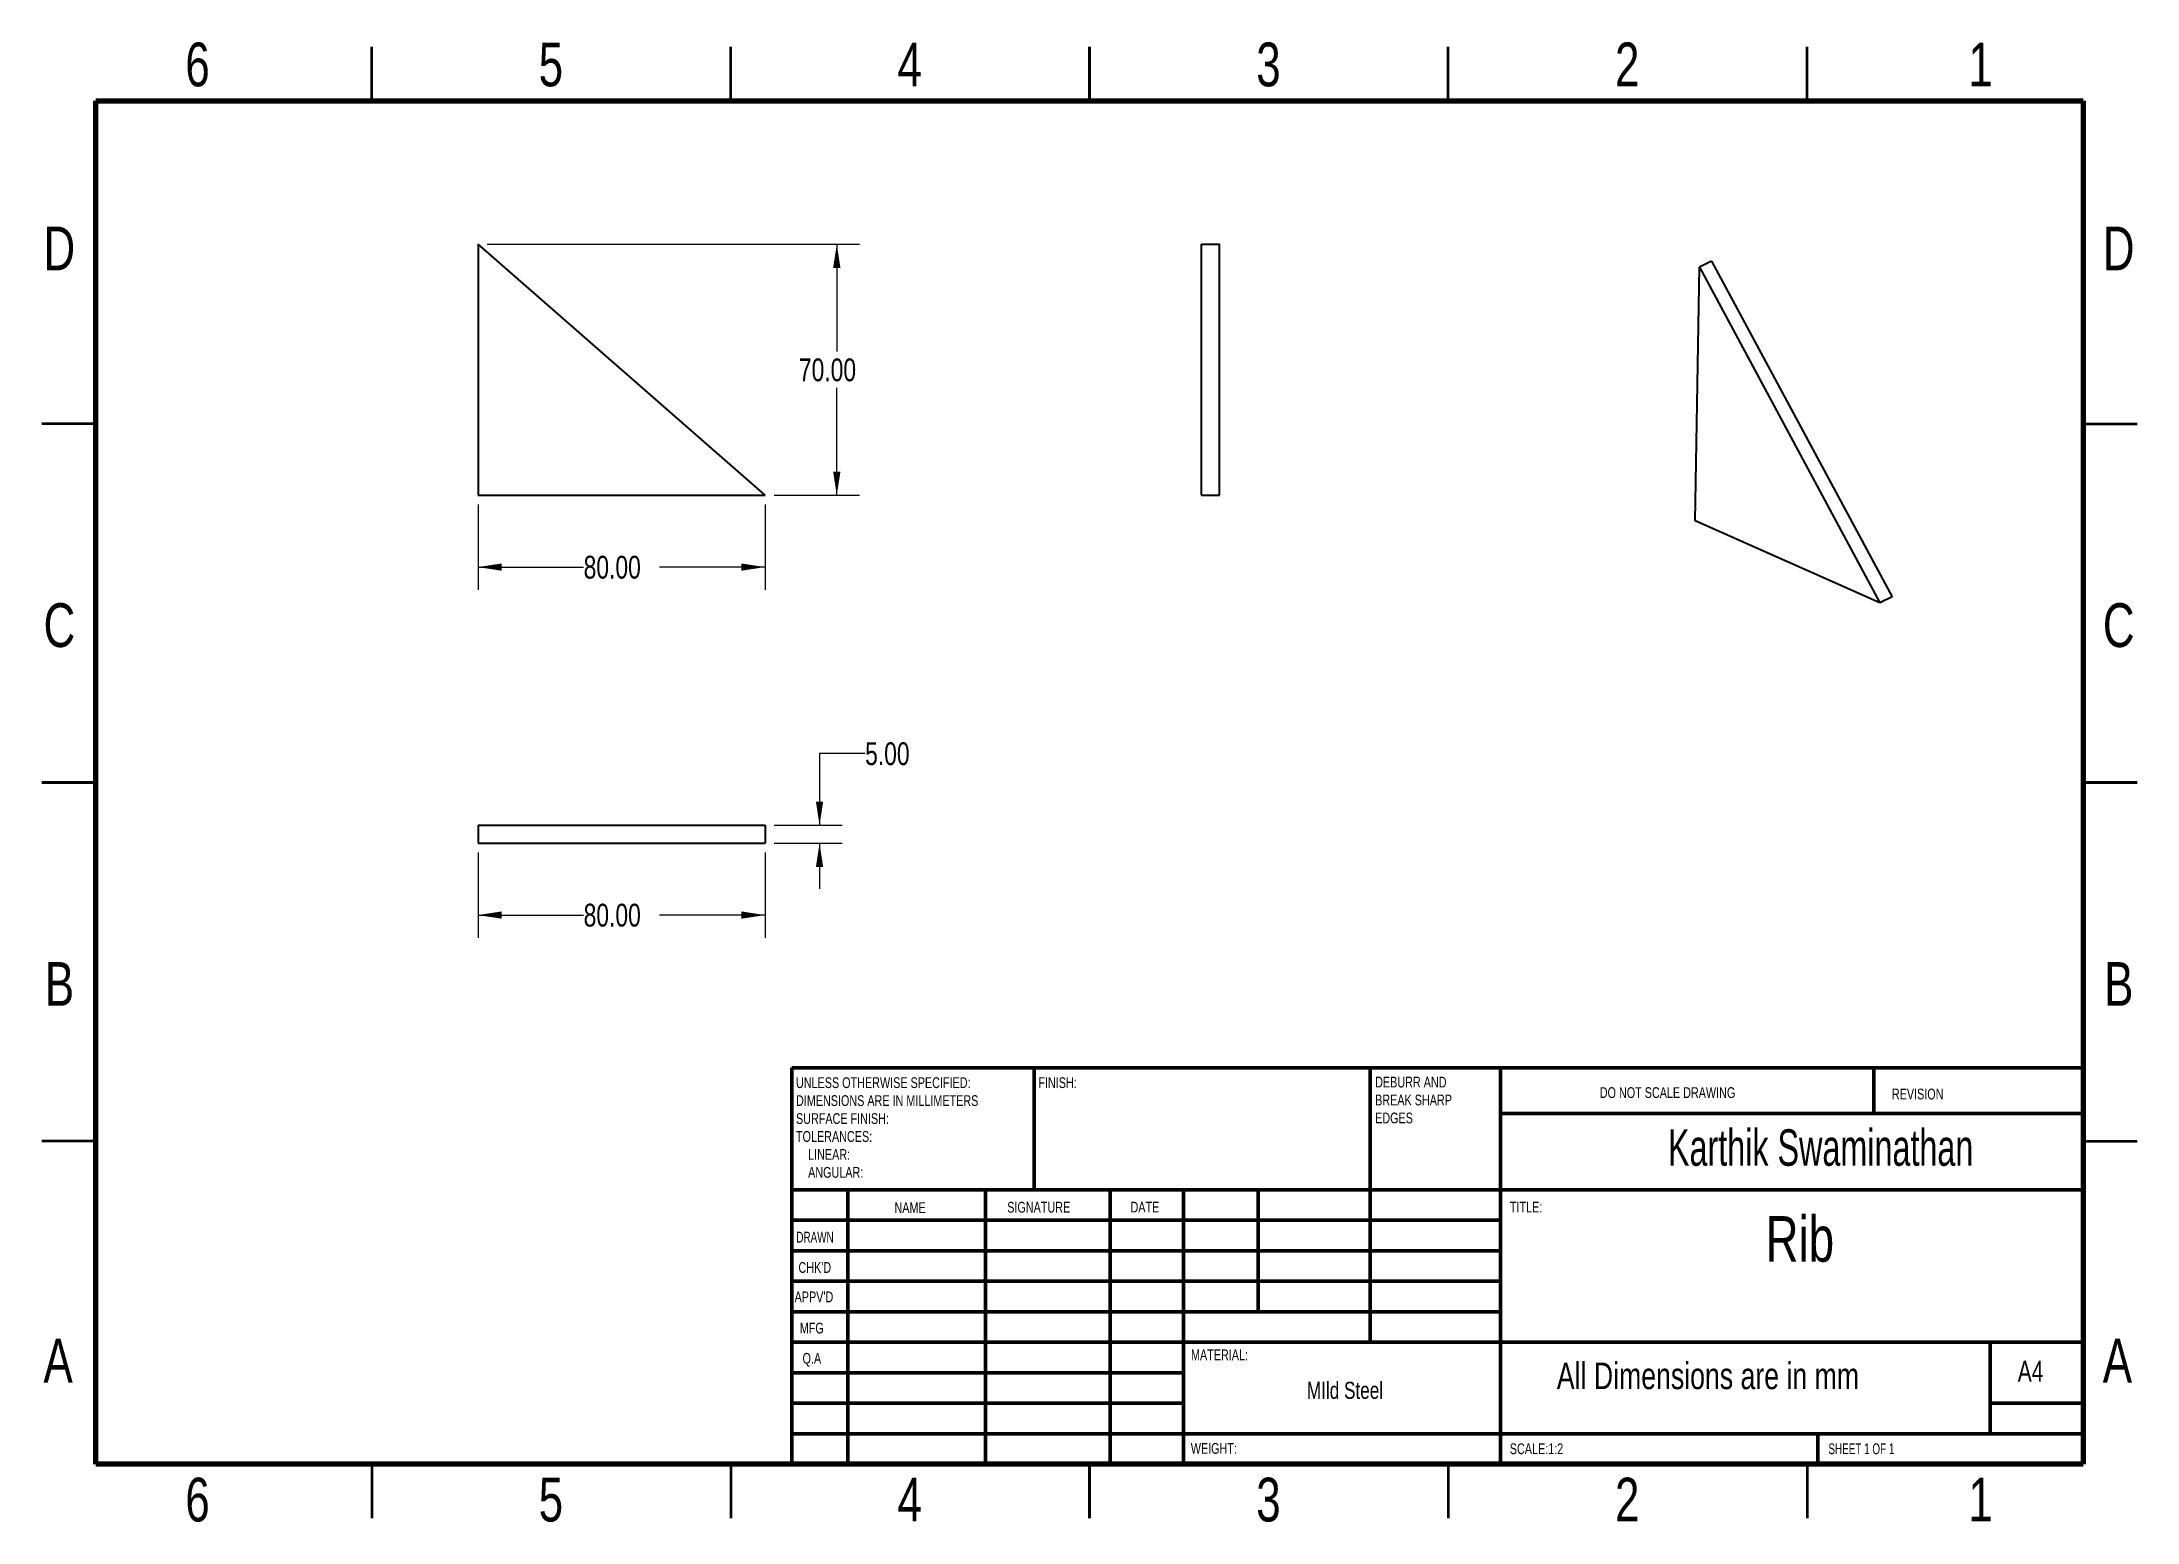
# Model space of a CAD drawing. Header units: millimetres. Extents: x 2 to 294, y 2 to 208.
import ezdxf

# ---------------------------------------------------------------- set-up
doc = ezdxf.new("R2010")
doc.units = ezdxf.units.MM
doc.styles.add('SLDTEXTSTYLE0', font='TXT', dxfattribs={"width": 0.75})
doc.styles.add('SLDTEXTSTYLE1', font='TXT', dxfattribs={"width": 0.686449})
doc.styles.add('SLDTEXTSTYLE2', font='TXT', dxfattribs={"width": 0.6875})
doc.styles.add('SLDTEXTSTYLE3', font='TXT', dxfattribs={"width": 0.663})
doc.dimstyles.new('SLDDIMSTYLE0', dxfattribs={"dimtxt": 3.175, "dimasz": 3.302, "dimexe": 0, "dimexo": 0.0625, "dimgap": 0.79375, "dimtad": 0, "dimtih": 1, "dimtoh": 1, "dimlfac": 2, "dimrnd": 1e-09, "dimzin": 4, "dimdsep": 46, "dimtxsty": 'SLDTEXTSTYLE0', "dimsah": 1, "dimcen": 0.09, "dimadec": 0, "dimazin": 1, "dimtfac": 1, "dimtofl": 0, "dimtmove": 0, "dimatfit": 3, "dimfxl": 0, "dimfrac": 2, "dimtolj": 1, "dimtzin": 12, "dimarcsym": 0})
doc.dimstyles.new('SLDDIMSTYLE1', dxfattribs={"dimtxt": 3.175, "dimasz": 3.302, "dimexe": 0, "dimexo": 0.0625, "dimgap": 0.79375, "dimtad": 0, "dimtih": 1, "dimtoh": 1, "dimlfac": 2, "dimrnd": 1e-09, "dimzin": 4, "dimdsep": 46, "dimtxsty": 'SLDTEXTSTYLE0', "dimsah": 1, "dimcen": 0.09, "dimadec": 0, "dimazin": 1, "dimtfac": 1, "dimtmove": 0, "dimatfit": 0, "dimfxl": 0, "dimfrac": 2, "dimtolj": 1, "dimtzin": 12, "dimarcsym": 0})

# ---------------------------------------------------------------- blocks, each defined once
blk = doc.blocks.new('SW_NOTE_0')
at = {"color": 0, "linetype": 'Continuous', "lineweight": 0, "char_height": 1.5, "attachment_point": 1, "style": 'SLDTEXTSTYLE0'}
for s, insert in [('UNLESS OTHERWISE SPECIFIED:', (0, 1.93)), ('DIMENSIONS ARE IN MILLIMETERS', (0, -0.57)), ('TOLERANCES:', (0, -5.57)), ('SURFACE FINISH:', (0, -3.07)), ('LINEAR:', (1.69, -8.07)), ('ANGULAR:', (1.69, -10.57))]:
    blk.add_mtext(s, dxfattribs=dict(at, insert=insert))
blk = doc.blocks.new('SW_NOTE_0_1')
at = {"color": 0, "linetype": 'Continuous', "lineweight": 0, "char_height": 1.5, "attachment_point": 1, "style": 'SLDTEXTSTYLE0'}
for s, insert in [('DEBURR AND', (0, 1.93)), ('BREAK SHARP', (0, -0.57)), ('EDGES', (0, -3.07))]:
    blk.add_mtext(s, dxfattribs=dict(at, insert=insert))
blk = doc.blocks.new('_D')
at = {"color": 7, "linetype": 'Continuous', "lineweight": 0}
for p, q in [((63.28, 143.75), (63.28, 131.84)), ((103.28, 143.75), (103.28, 131.84)), ((63.28, 135.02), (78, 135.02)), ((103.28, 135.02), (88.56, 135.02))]:
    blk.add_line(p, q, dxfattribs=at)
at = {"color": 7, "linetype": 'Continuous', "lineweight": 18}
for points in [[(63.28, 135.02), (66.58, 134.51), (66.58, 135.52)], [(103.28, 135.02), (99.98, 135.52), (99.98, 134.51)]]:
    blk.add_solid(points, dxfattribs=at)
at = {"color": 7, "linetype": 'Continuous', "lineweight": 18, "insert": (78, 136.59), "char_height": 3.175, "attachment_point": 1, "style": 'SLDTEXTSTYLE0'}
blk.add_mtext('80.00', dxfattribs=at)
blk = doc.blocks.new('_D_1')
at = {"color": 7, "linetype": 'Continuous', "lineweight": 0}
for p, q in [((64.55, 180.02), (116.46, 180.02)), ((113.28, 180.02), (113.28, 165.04)), ((113.28, 145.02), (113.28, 160)), ((104.55, 145.02), (116.46, 145.02))]:
    blk.add_line(p, q, dxfattribs=at)
at = {"color": 7, "linetype": 'Continuous', "lineweight": 18}
for points in [[(113.28, 180.02), (112.77, 176.72), (113.79, 176.72)], [(113.28, 145.02), (113.79, 148.32), (112.77, 148.32)]]:
    blk.add_solid(points, dxfattribs=at)
at = {"color": 7, "linetype": 'Continuous', "lineweight": 18, "insert": (108, 164.09), "char_height": 3.175, "attachment_point": 1, "style": 'SLDTEXTSTYLE0'}
blk.add_mtext('70.00', dxfattribs=at)
blk = doc.blocks.new('_D_2')
at = {"color": 7, "linetype": 'Continuous', "lineweight": 0}
for p, q in [((63.28, 95.26), (63.28, 83.35)), ((103.28, 95.26), (103.28, 83.35)), ((63.28, 86.52), (78, 86.52)), ((103.28, 86.52), (88.56, 86.52))]:
    blk.add_line(p, q, dxfattribs=at)
at = {"color": 7, "linetype": 'Continuous', "lineweight": 18}
for points in [[(63.28, 86.52), (66.58, 86.02), (66.58, 87.03)], [(103.28, 86.52), (99.98, 87.03), (99.98, 86.02)]]:
    blk.add_solid(points, dxfattribs=at)
at = {"color": 7, "linetype": 'Continuous', "lineweight": 18, "insert": (78, 88.1), "char_height": 3.175, "attachment_point": 1, "style": 'SLDTEXTSTYLE0'}
blk.add_mtext('80.00', dxfattribs=at)
blk = doc.blocks.new('_D_3')
at = {"color": 7, "linetype": 'Continuous', "lineweight": 0}
for p, q in [((117.23, 109.03), (110.88, 109.03)), ((110.88, 109.03), (110.88, 99.03)), ((104.55, 99.03), (114.05, 99.03)), ((104.55, 96.53), (114.05, 96.53)), ((110.88, 96.53), (110.88, 90.18))]:
    blk.add_line(p, q, dxfattribs=at)
at = {"color": 7, "linetype": 'Continuous', "lineweight": 18}
for points in [[(110.88, 99.03), (111.38, 102.33), (110.37, 102.33)], [(110.88, 96.53), (110.37, 93.23), (111.38, 93.23)]]:
    blk.add_solid(points, dxfattribs=at)
at = {"color": 7, "linetype": 'Continuous', "lineweight": 18, "insert": (117.23, 110.6), "char_height": 3.175, "attachment_point": 1, "style": 'SLDTEXTSTYLE0'}
blk.add_mtext('5.00', dxfattribs=at)

msp = doc.modelspace()

# ---------------------------------------------------------------- linework, layer by layer
at = {"color": 7, "linetype": 'Continuous', "lineweight": 35}
for p, q in [((48.5, 200), (48.5, 207.5)), ((98.5, 200), (98.5, 207.5)), ((148.5, 207.5), (148.5, 200)), ((148.5, 200), (148.5, 207.5)), ((198.5, 200), (198.5, 207.5)), ((248.5, 200), (248.5, 207.5)), ((10, 155), (2.5, 155)), ((287, 155), (294.5, 155)), ((2.5, 105), (10, 105)), ((10, 105), (2.5, 105)), ((294.5, 105), (287, 105)), ((287, 105), (294.5, 105)), ((10, 55), (2.5, 55)), ((287, 55), (294.5, 55)), ((48.5, 10), (48.5, 2.5)), ((98.5, 10), (98.5, 2.5)), ((148.5, 2.5), (148.5, 10)), ((148.5, 10), (148.5, 2.5)), ((198.5, 10), (198.5, 2.5)), ((248.5, 10), (248.5, 2.5))]:
    msp.add_line(p, q, dxfattribs=at)
at = {"color": 7, "linetype": 'Continuous', "lineweight": 70}
for p, q in [((10, 10), (10, 200)), ((10, 200), (287, 200)), ((287, 200), (287, 10)), ((287, 10), (10, 10))]:
    msp.add_line(p, q, dxfattribs=at)
at = {"color": 7, "linetype": 'Continuous', "lineweight": 25}
for p, q in [((63.2773, 180.0211), (63.2773, 145.0211)), ((103.2773, 145.0211), (63.2773, 180.0211)), ((164.0972, 145.0211), (164.0972, 180.0211)), ((164.0972, 180.0211), (166.5972, 180.0211)), ((166.5972, 145.0211), (166.5972, 180.0211)), ((232.9066, 141.4836), (233.516, 176.8282)), ((235.2083, 177.6666), (233.516, 176.8282)), ((233.516, 176.8282), (258.6632, 130.0471)), ((235.2083, 177.6666), (260.3554, 130.8855)), ((63.2773, 145.0211), (103.2773, 145.0211)), ((164.0972, 145.0211), (166.5972, 145.0211)), ((258.6632, 130.0471), (232.9066, 141.4836)), ((260.3554, 130.8855), (258.6632, 130.0471)), ((63.2773, 99.0298), (63.2773, 96.5298)), ((63.2773, 99.0298), (103.2773, 99.0298)), ((63.2773, 96.5298), (103.2773, 96.5298)), ((103.2773, 99.0298), (103.2773, 96.5298))]:
    msp.add_line(p, q, dxfattribs=at)
at = {"color": 7, "linetype": 'Continuous', "lineweight": 50}
for p, q in [((107, 65.25), (287, 65.25)), ((107, 65.25), (107, 10)), ((140.8, 48.25), (140.8, 65.25)), ((187.6, 65.25), (187.6, 27)), ((205.8, 65.25), (205.8, 10)), ((257.8, 58.875), (257.8, 65.25)), ((287, 58.875), (205.8, 58.875)), ((287, 48.25), (107, 48.25)), ((114.8, 48.25), (114.8, 10)), ((133.991, 48.25), (133.991, 10)), ((151.3989, 48.25), (151.3989, 10)), ((161.6, 10), (161.6, 48.25)), ((172, 31.25), (172, 48.25)), ((205.8, 44), (107, 44)), ((205.8, 39.75), (107, 39.75)), ((205.8, 35.5), (107, 35.5)), ((205.8, 31.25), (107, 31.25)), ((161.6, 27), (107, 27)), ((161.6, 27), (287, 27)), ((274, 14.25), (274, 27)), ((161.6, 22.7499), (107, 22.7499)), ((161.6, 18.5), (107, 18.5)), ((287, 18.5), (274, 18.5)), ((107, 14.25), (287, 14.25)), ((250, 10), (250, 14.25))]:
    msp.add_line(p, q, dxfattribs=at)

# ---------------------------------------------------------------- block references
at = {"color": 7, "linetype": 'Continuous', "lineweight": 0}
for name, p in [('SW_NOTE_0', (107.5937, 61.9874)), ('SW_NOTE_0_1', (188.3092, 62.0695))]:
    msp.add_blockref(name, p, dxfattribs=at)

# ---------------------------------------------------------------- texts
for s, insert, char_height, attachment_point, style in [('6', (24.1886, 208.1137), 6.096, 2, 'SLDTEXTSTYLE0'), ('5', (73.4386, 208.1137), 6.096, 2, 'SLDTEXTSTYLE0'), ('4', (123.4386, 208.1137), 6.096, 2, 'SLDTEXTSTYLE0'), ('3', (173.4386, 208.1137), 6.096, 2, 'SLDTEXTSTYLE0'), ('2', (223.4386, 208.1137), 6.096, 2, 'SLDTEXTSTYLE0'), ('1', (272.6886, 208.1137), 6.096, 2, 'SLDTEXTSTYLE0'), ('D', (4.9302, 182.4757), 6.096, 2, 'SLDTEXTSTYLE0'), ('D', (291.9302, 182.4757), 6.096, 2, 'SLDTEXTSTYLE0'), ('C', (4.9365, 129.9757), 6.096, 2, 'SLDTEXTSTYLE0'), ('C', (291.9365, 129.9757), 6.096, 2, 'SLDTEXTSTYLE0'), ('B', (4.9534, 79.9757), 6.096, 2, 'SLDTEXTSTYLE0'), ('B', (291.9534, 79.9757), 6.096, 2, 'SLDTEXTSTYLE0'), ('FINISH:', (141.3713, 63.9193), 1.5, 1, 'SLDTEXTSTYLE0'), ('DO NOT SCALE DRAWING', (219.6146, 62.533), 1.5, 1, 'SLDTEXTSTYLE0'), ('REVISION', (260.3276, 62.3349), 1.5, 1, 'SLDTEXTSTYLE0'), ('Karthik Swaminathan', (250.3972, 56.6686), 5.08, 2, 'SLDTEXTSTYLE3'), ('NAME', (121.3222, 46.5015), 1.5, 1, 'SLDTEXTSTYLE0'), ('SIGNATURE', (137.0336, 46.5618), 1.5, 1, 'SLDTEXTSTYLE0'), ('DATE', (154.2147, 46.5762), 1.5, 1, 'SLDTEXTSTYLE0'), ('TITLE:', (207.0902, 46.5762), 1.5, 1, 'SLDTEXTSTYLE0'), ('Rib', (247.4986, 44.5717), 6.35, 2, 'SLDTEXTSTYLE0'), ('DRAWN', (107.6434, 42.3848), 1.5, 1, 'SLDTEXTSTYLE1'), ("CHK'D", (107.9392, 38.1619), 1.5, 1, 'SLDTEXTSTYLE0'), ("APPV'D", (107.4017, 34.0659), 1.5, 1, 'SLDTEXTSTYLE0'), ('MFG', (108.124, 29.7158), 1.5, 1, 'SLDTEXTSTYLE0'), ('A', (4.7566, 27.4757), 6.096, 2, 'SLDTEXTSTYLE0'), ('A', (291.7566, 27.4757), 6.096, 2, 'SLDTEXTSTYLE0'), ('Q.A', (108.509, 25.5047), 1.5, 1, 'SLDTEXTSTYLE0'), ('MATERIAL:', (162.6459, 25.9861), 1.5, 1, 'SLDTEXTSTYLE0'), ('All Dimensions are in mm', (213.6313, 24.1624), 3.704167, 1, 'SLDTEXTSTYLE0'), ('A4', (277.8712, 24.4064), 2.91042, 1, 'SLDTEXTSTYLE0'), ('MIld Steel', (184.1082, 21.4856), 2.38125, 2, 'SLDTEXTSTYLE0'), ('WEIGHT:', (162.6178, 12.9493), 1.4986, 1, 'SLDTEXTSTYLE0'), ('SCALE:1:2', (207.074, 12.9001), 1.5, 1, 'SLDTEXTSTYLE0'), ('SHEET 1 OF 1', (251.4783, 12.9001), 1.5, 1, 'SLDTEXTSTYLE2'), ('6', (24.1886, 8.1137), 6.096, 2, 'SLDTEXTSTYLE0'), ('5', (73.4386, 8.1137), 6.096, 2, 'SLDTEXTSTYLE0'), ('4', (123.4386, 8.1137), 6.096, 2, 'SLDTEXTSTYLE0'), ('3', (173.4386, 8.1137), 6.096, 2, 'SLDTEXTSTYLE0'), ('2', (223.4386, 8.1137), 6.096, 2, 'SLDTEXTSTYLE0'), ('1', (272.6886, 8.1137), 6.096, 2, 'SLDTEXTSTYLE0')]:
    msp.add_mtext(s, dxfattribs=dict(at, insert=insert, char_height=char_height, attachment_point=attachment_point, style=style))

# ---------------------------------------------------------------- dimensions: what is measured, and where the dimension line sits
at = {"color": 7, "linetype": 'Continuous', "lineweight": 18}
for base, p1, p2, dimstyle, picture, middle in [((113.2823, 180.0211), (103.2773, 145.0211), (63.2773, 180.0211), 'SLDDIMSTYLE0', '_D_1', (113.2823, 162.5211)), ((110.8756, 99.0298), (103.2773, 96.5298), (103.2773, 99.0298), 'SLDDIMSTYLE1', '_D_3', (110.8756, 109.0298))]:
    dim = msp.add_linear_dim(base=base, p1=p1, p2=p2, angle=90, dimstyle=dimstyle, dxfattribs=at)
    dim.commit()
    dim.dimension.update_dxf_attribs({"geometry": picture, "text_midpoint": middle, "dimtype": 160})
for base, p1, p2, picture, middle in [((103.2773, 135.0161), (63.2773, 145.0211), (103.2773, 145.0211), '_D', (83.2773, 135.0161)), ((103.2773, 86.5248), (63.2773, 96.5298), (103.2773, 96.5298), '_D_2', (83.2773, 86.5248))]:
    dim = msp.add_linear_dim(base=base, p1=p1, p2=p2, dimstyle='SLDDIMSTYLE0', dxfattribs=at)
    dim.commit()
    dim.dimension.update_dxf_attribs({"geometry": picture, "text_midpoint": middle, "dimtype": 160})

doc.saveas('drawing.dxf')
